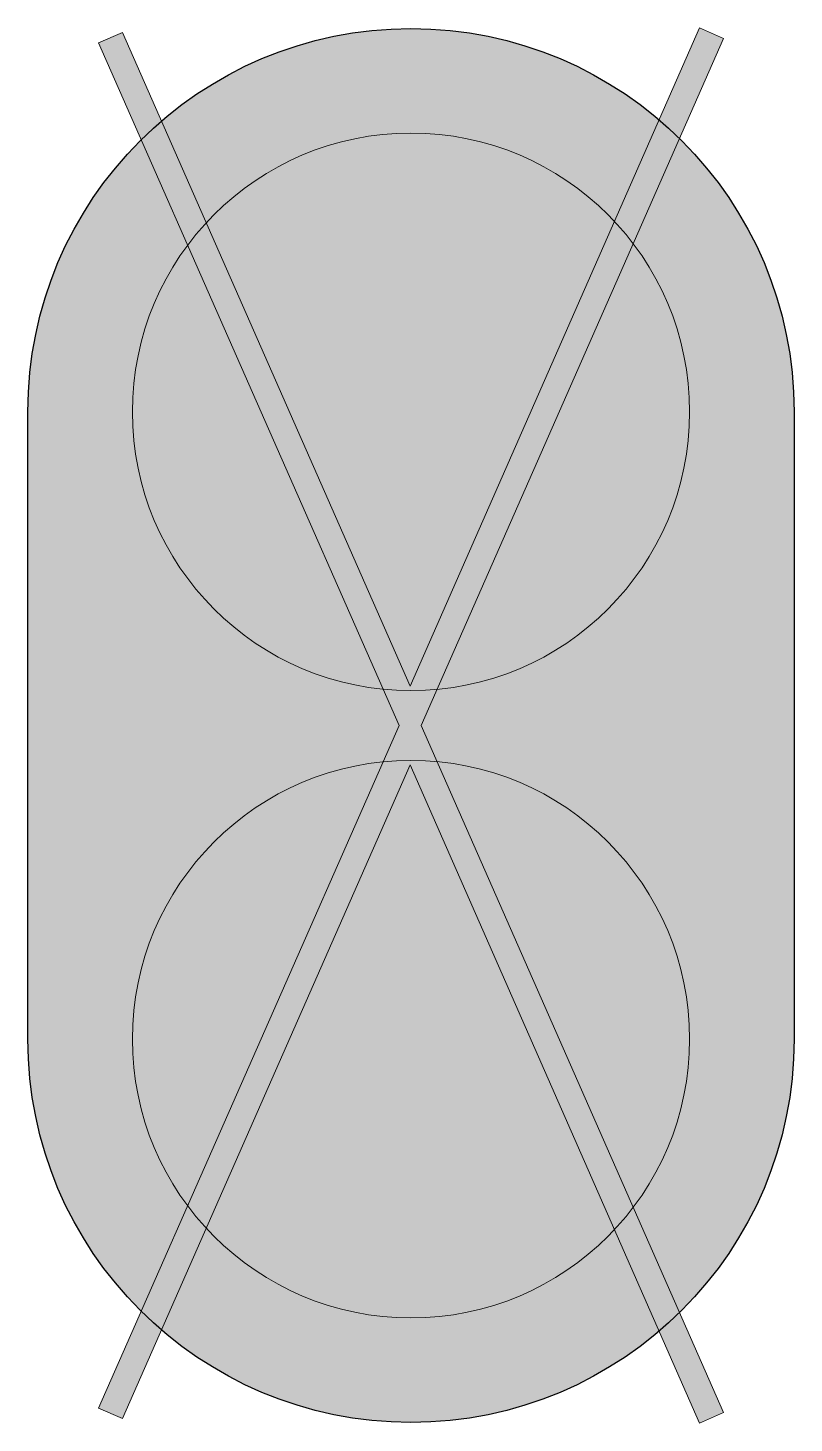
# Model space of a CAD drawing. Header units: millimetres. Extents: x -275 to 275, y 0 to 1000.
import ezdxf

# ---------------------------------------------------------------- set-up
doc = ezdxf.new("R2010")
doc.units = ezdxf.units.MM

msp = doc.modelspace()

# ---------------------------------------------------------------- hatches: boundary and pattern name
at = {"true_color": 0x1e1e1d, "extrusion": (0, 0, -1)}
h = msp.add_hatch(color=250, dxfattribs=at)
h.paths.add_polyline_path([(275, 725, 1), (-275, 725), (-275, 275, 1), (275, 275)])
edge = h.paths.add_edge_path(flags=16)
edge.add_arc((0, 725), 200, 0, 360)
edge = h.paths.add_edge_path(flags=16)
edge.add_arc((0, 275), 200, 0, 360)
at = {"lineweight": 0, "true_color": 0xff0000}
msp.add_hatch(color=1, dxfattribs=at).paths.add_polyline_path([(-224.2, 10.3), (-8.6, 500), (-224.2, 989.7), (-207.2, 997.2), (-0.7, 528.3), (207.2, 1000.4), (224.2, 992.9), (7.2, 500), (224.2, 7.1), (207.2, -0.4), (-0.7, 471.7), (-207.2, 2.8)], flags=0)
at = {"true_color": 0xf6f6f6}
h = msp.add_hatch(color=7, dxfattribs=at)
edge = h.paths.add_edge_path(flags=0)
edge.add_arc((0, 725), 200, 0, 360)
at = {"true_color": 0xfa0605}
h = msp.add_hatch(color=1, dxfattribs=at)
edge = h.paths.add_edge_path(flags=0)
edge.add_arc((0, 275), 200, 0, 360)

# ---------------------------------------------------------------- linework, layer by layer
at = {"flags": 128}
msp.add_lwpolyline([(-275, 725, -1), (275, 725), (275, 275, -1), (-275, 275)], format="xyb", close=True, dxfattribs=at)
at = {"color": 1, "lineweight": 0, "flags": 128}
msp.add_lwpolyline([(-224.2, 10.3), (-8.6, 500), (-224.2, 989.7), (-207.2, 997.2), (-0.7, 528.3), (207.2, 1000.4), (224.2, 992.9), (7.2, 500), (224.2, 7.1), (207.2, -0.4), (-0.7, 471.7), (-207.2, 2.8)], close=True, dxfattribs=at)
at = {"color": 7, "lineweight": 13, "true_color": 0xf6f6f6}
for centre in [(0, 725), (0, 275)]:
    msp.add_circle(centre, 200, dxfattribs=at)

doc.saveas('drawing.dxf')
